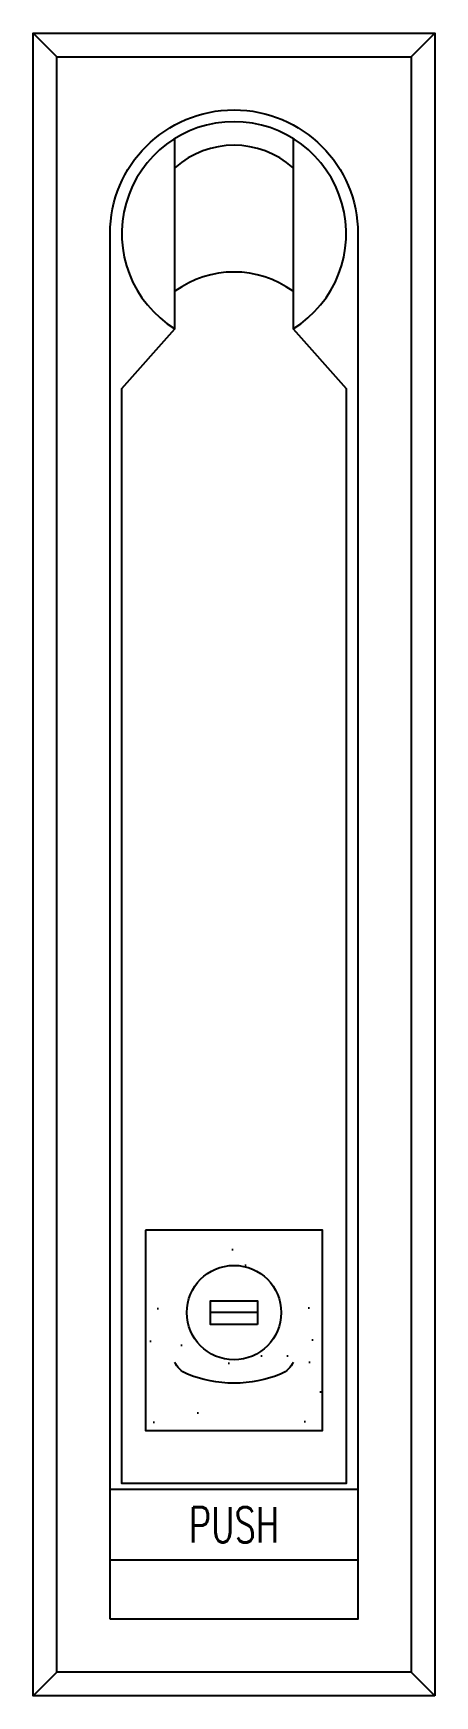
# Model space of a CAD drawing. Header units: millimetres. Extents: x 0 to 34, y 0 to 141.
import ezdxf
from ezdxf.enums import TextEntityAlignment as Align

# ---------------------------------------------------------------- set-up
doc = ezdxf.new("R2010")
doc.units = ezdxf.units.MM
doc.layers.add('DIM1', color=11, linetype='Continuous')
doc.layers.add('THIET BI DIEN', color=5, linetype='Continuous')
doc.styles.add('ROMANS', font='romans.shx', dxfattribs={"bigfont": 'vns.shx'})

# ---------------------------------------------------------------- blocks, each defined once
blk = doc.blocks.new('TV-KB4')
at = {"layer": 'THIET BI DIEN', "ltscale": 15}
h = blk.add_hatch(dxfattribs=at)
h.set_pattern_fill('AR-SAND', color=256, scale=5, style=0)
h.set_pattern_definition([(142.5, (989.5, -2752.7845), (0.314967, 9.634119), [0, -7.6, 0, -8.5, 0, -8.125]), (172.5, (989.5, -2752.785), (-8.848884, 14.11073), [0, -4.1, 0, -6.85, 0, -2.625]), (212.5, (995.65, -2752.7845), (-15.57071, 0.028295), [0, -2.5, 0, -9, 0, -11.75]), (222.5, (995.65, -2752.785), (-15.03063, 4.38838), [0, -1.25, 0, -5.9, 0, -6.75])])
h.paths.add_polyline_path([(9.5, -48), (9.5, -31), (24.5, -31), (24.5, -48)])
h.paths.add_polyline_path([(21, -38, 1), (13, -38, 1)], flags=16)
h.paths.add_polyline_path([(19, -39), (19, -37), (15, -37), (15, -39)], flags=0)
at = {"layer": 'DIM1'}
for p, q in [((27.5, -53), (6.5, -53)), ((27.5, -59), (6.5, -59))]:
    blk.add_line(p, q, dxfattribs=at)
blk.add_lwpolyline([(6.5, -64), (6.5, 53.5, -1), (27.5, 53.5), (27.5, -64)], format="xyb", close=True, dxfattribs=at)
for points in [[(22, 61.58), (22, 45.42), (26.5, 40.38), (26.5, -52.5), (7.5, -52.5), (7.5, 40.38), (12, 45.42), (12, 61.58)], [(7.5, -52.5), (7.5, 40.38)]]:
    blk.add_lwpolyline(points, dxfattribs=at)
for centre, radius, start, end in [((17, 53.5), 9.5, 301.7569, 238.2431), ((17, 53.5), 7.5, 48.1897, 131.8103), ((17, 41.75), 8.5, 53.9681, 126.0319)]:
    blk.add_arc(centre, radius, start, end, dxfattribs=at)
at = {"layer": 'THIET BI DIEN', "ltscale": 15}
for p, q in [((0, 70.5), (2, 68.5)), ((32, 68.5), (34, 70.5)), ((2, -68.5), (0, -70.5)), ((34, -70.5), (32, -68.5))]:
    blk.add_line(p, q, dxfattribs=at)
for points in [[(34, -70.5), (0, -70.5), (0, 70.5), (34, 70.5)], [(32, -68.5), (2, -68.5), (2, 68.5), (32, 68.5)], [(9.5, -31), (9.5, -48), (24.5, -48), (24.5, -31)], [(19, -39), (15, -39), (15, -37), (19, -37)]]:
    blk.add_lwpolyline(points, close=True, dxfattribs=at)
blk.add_lwpolyline([(19, -38), (15, -38)], dxfattribs=at)
blk.add_lwpolyline([(22, -42.2, -0.198912), (21, -43.2, -0.198912), (13, -43.2, -0.198912), (12, -42.2, -1.496606)], format="xyb", dxfattribs=at)
blk.add_circle((17, -38), 4, dxfattribs=at)
at = {"layer": 'THIET BI DIEN', "ltscale": 15, "style": 'ROMANS', "width": 0.7}
blk.add_text('PUSH', height=3, dxfattribs=at).set_placement((17, -56), align=Align.MIDDLE)

msp = doc.modelspace()

# ---------------------------------------------------------------- block references
msp.add_blockref('TV-KB4', (0, 70.5))

doc.saveas('drawing.dxf')
